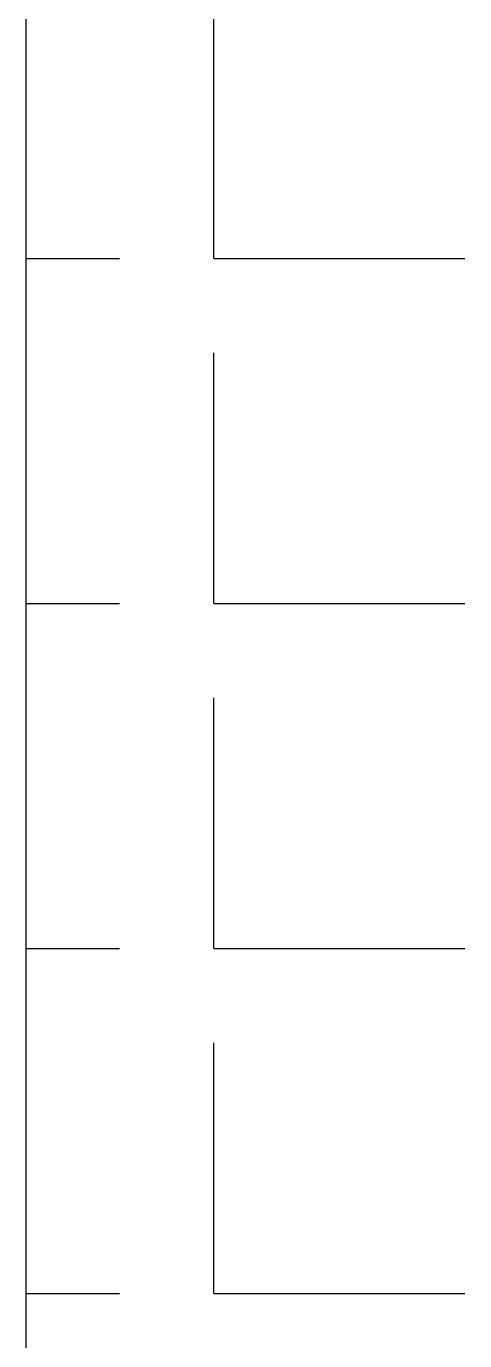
# Model space of a CAD drawing. Header units: millimetres. Extents: x 12827 to 13247, y 6457 to 7051.
# Drawn here: x 13153.41 to 13160.4, y 6667.69 to 6688.65 of the extents above; entities that cross this region are included whole.
import ezdxf

# ---------------------------------------------------------------- set-up
doc = ezdxf.new("R2010")
doc.units = ezdxf.units.MM
doc.header["$LTSCALE"] = 10
doc.layers.add('HT', color=3, linetype='Continuous')

msp = doc.modelspace()

# ---------------------------------------------------------------- linework, layer by layer
at = {"layer": 'HT', "ltscale": 0.5}
for p, q in [((13153.41028, 6489.97523), (13153.41028, 6955.47523)), ((13156.39827, 6684.94264), (13156.39827, 6688.94264)), ((13153.41028, 6684.94264), (13154.89827, 6684.94264)), ((13156.39827, 6684.94264), (13160.39827, 6684.94264)), ((13156.39827, 6679.44264), (13156.39827, 6683.44264)), ((13153.41028, 6679.44264), (13154.89827, 6679.44264)), ((13156.39827, 6679.44264), (13160.39827, 6679.44264)), ((13156.39827, 6673.94264), (13156.39827, 6677.94264)), ((13153.41028, 6673.94264), (13154.89827, 6673.94264)), ((13156.39827, 6673.94264), (13160.39827, 6673.94264)), ((13156.39827, 6668.44264), (13156.39827, 6672.44264)), ((13153.41028, 6668.44264), (13154.89827, 6668.44264)), ((13156.39827, 6668.44264), (13160.39827, 6668.44264))]:
    msp.add_line(p, q, dxfattribs=at)

doc.saveas('drawing.dxf')
